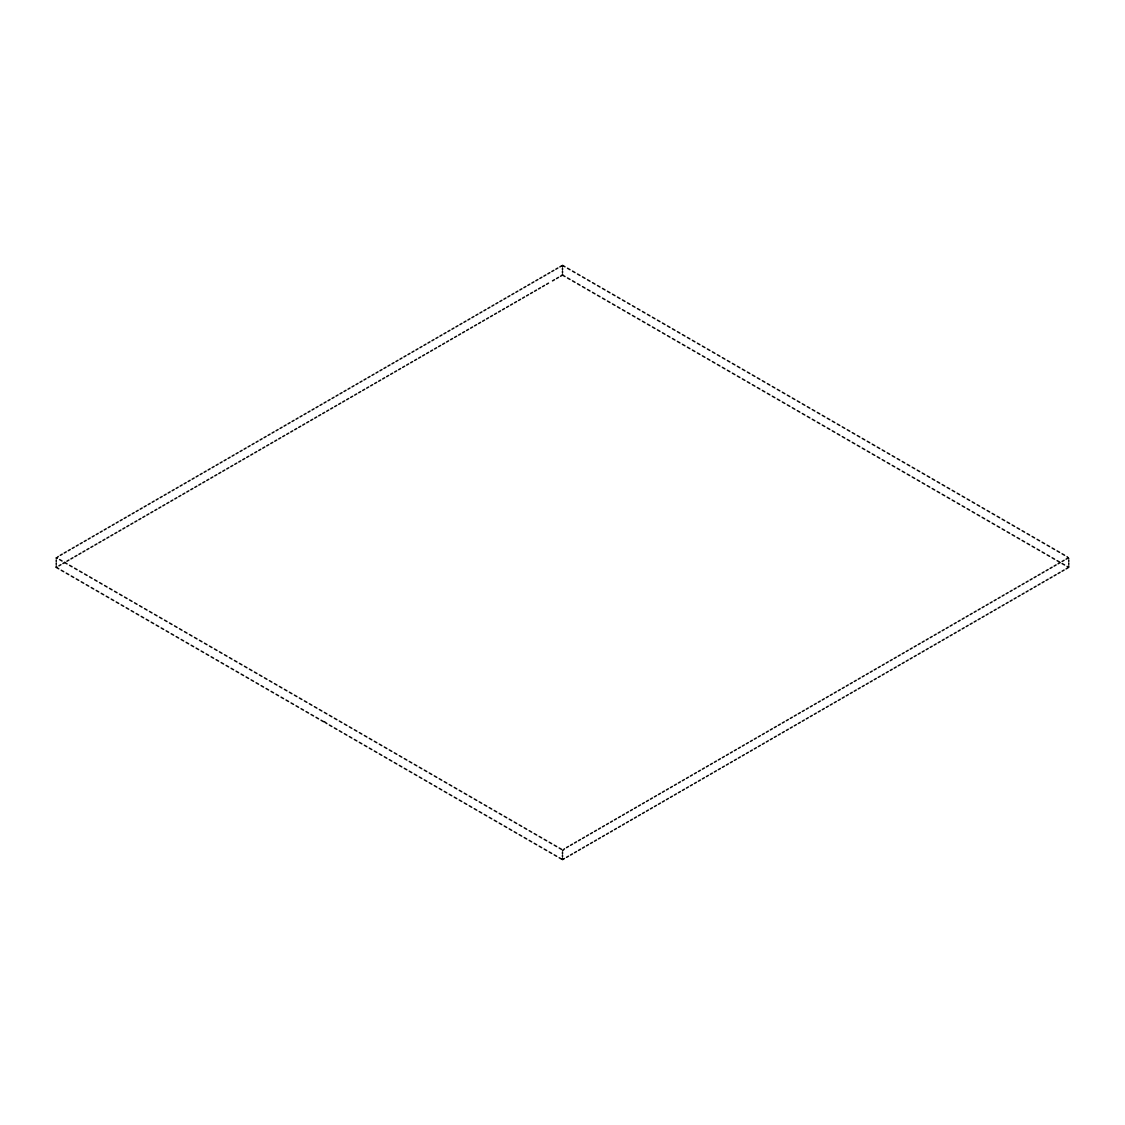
<?xml version="1.0" encoding="UTF-8"?>
<svg xmlns="http://www.w3.org/2000/svg" width="1125" height="1125" viewBox="0 0 1125 1125"><rect width="100%" height="100%" fill="white"/><g stroke="black" fill="none" stroke-linecap="round" stroke-linejoin="round"><path stroke-width="1.5" d="M56.25 558.605L58.247 556.481M60.244 555.328L62.241 554.161M64.237 553.008L66.248 551.855M68.245 550.702L70.242 549.548M72.239 548.395L74.236 547.242M76.233 546.089L78.23 544.936M80.227 543.783L82.223 542.63M84.22 541.477L86.231 540.323M88.228 539.17L90.225 538.017M92.222 536.864L94.219 535.711M96.216 534.558L98.213 533.405M100.209 532.252L102.206 531.098M104.217 529.945L106.214 528.778M108.211 527.625L110.208 526.472M112.205 525.319L114.202 524.166M116.198 523.013L118.195 521.859M120.192 520.706L122.189 519.553M124.2 518.4L126.197 517.247M128.194 516.094L130.191 514.941M132.188 513.788L134.184 512.634M136.181 511.481L138.178 510.328M140.175 509.175L142.186 508.022M144.183 506.869L146.18 505.716M148.177 504.562L150.173 503.409M152.17 502.242L154.167 501.089M156.164 499.936L158.161 498.783M160.158 497.63L162.169 496.477M164.166 495.323L166.162 494.17M168.159 493.017L170.156 491.864M172.153 490.711L174.15 489.558M176.147 488.405L178.144 487.252M180.155 486.098L182.152 484.945M184.148 483.792L186.145 482.639M188.142 481.486L190.139 480.333M192.136 479.18L194.133 478.027M196.13 476.873L198.127 475.706M200.137 474.553L202.134 473.4M204.131 472.247L206.128 471.094M208.125 469.941L210.122 468.788M212.119 467.634L214.116 466.481M216.113 465.328L218.123 464.175M220.12 463.022L222.117 461.869M224.114 460.716L226.111 459.562M228.108 458.409L230.105 457.256M232.102 456.103L234.098 454.95M236.095 453.797L238.106 452.644M240.103 451.491L242.1 450.338M244.097 449.17L246.094 448.017M248.091 446.864L250.088 445.711M252.084 444.558L254.081 443.405M256.092 442.252L258.089 441.098M260.086 439.945L262.083 438.792M264.08 437.639L266.077 436.486M268.073 435.333L270.07 434.18M272.067 433.027L274.064 431.873M276.075 430.72L278.072 429.567M280.069 428.414L282.066 427.261M284.062 426.108L286.059 424.955M288.056 423.802L290.053 422.634M292.05 421.481L294.061 420.328M296.058 419.175L298.055 418.022M300.052 416.869L302.048 415.716M304.045 414.562L306.042 413.409M308.039 412.256L310.036 411.103M312.033 409.95L314.044 408.797M316.041 407.644L318.038 406.491M320.034 405.338L322.031 404.184M324.028 403.031L326.025 401.878M328.022 400.725L330.019 399.572M332.03 398.419L334.027 397.266M336.023 396.098L338.02 394.945M340.017 393.792L342.014 392.639M344.011 391.486L346.008 390.333M348.005 389.18L350.002 388.027M352.012 386.873L354.009 385.72M356.006 384.567L358.003 383.414M360 382.261L361.997 381.108M363.994 379.955L365.991 378.802M367.988 377.648L369.998 376.495M371.995 375.342L373.992 374.189M375.989 373.036L377.986 371.883M379.983 370.73L381.98 369.562M383.977 368.409L385.973 367.256M387.97 366.103L389.981 364.95M391.978 363.797L393.975 362.644M395.972 361.491L397.969 360.338M399.966 359.184L401.962 358.031M403.959 356.878L405.956 355.725M407.967 354.572L409.964 353.419M411.961 352.266L413.958 351.113M415.955 349.959L417.952 348.806M419.948 347.653L421.945 346.5M423.942 345.347L425.939 344.18M427.95 343.027L429.947 341.873M431.944 340.72L433.941 339.567M435.938 338.414L437.934 337.261M439.931 336.108L441.928 334.955M443.925 333.802L445.936 332.648M447.933 331.495L449.93 330.342M451.927 329.189L453.923 328.036M455.92 326.883L457.917 325.73M459.914 324.577L461.911 323.423M463.908 322.27L465.919 321.117M467.916 319.964L469.913 318.811M471.909 317.644L473.906 316.491M475.903 315.338L477.9 314.184M479.897 313.031L481.894 311.878M483.905 310.725L485.902 309.572M487.898 308.419L489.895 307.266M491.892 306.113L493.889 304.959M495.886 303.806L497.883 302.653M499.88 301.5L501.877 300.347M503.887 299.194L505.884 298.041M507.881 296.887L509.878 295.734M511.875 294.581L513.872 293.428M515.869 292.275L517.866 291.108M519.862 289.955L521.873 288.802M523.87 287.648L525.867 286.495M527.864 285.342L529.861 284.189M531.858 283.036L533.855 281.883M535.852 280.73L537.848 279.577M539.845 278.423L541.856 277.27M543.853 276.117L545.85 274.964M547.847 273.811L549.844 272.658M551.841 271.505L553.837 270.352M555.834 269.198L557.831 268.045M559.842 266.892L561.839 265.739M56.25 565.903L56.25 567.366L56.911 566.986M58.908 565.833L60.919 564.68M62.916 563.527L64.912 562.373M66.909 561.22L68.906 560.067M70.903 558.914L72.9 557.761M74.897 556.608L76.894 555.455M78.905 554.302L80.902 553.148M82.898 551.981L84.895 550.828M86.892 549.675L88.889 548.522M90.886 547.369L92.883 546.216M94.88 545.062L96.877 543.909M98.887 542.756L100.884 541.603M102.881 540.45L104.878 539.297M106.875 538.144L108.872 536.991M110.869 535.837L112.866 534.684M114.863 533.531L116.873 532.378M118.87 531.225L120.867 530.072M122.864 528.919L124.861 527.766M126.858 526.613L128.855 525.445M130.852 524.292L132.848 523.139M134.845 521.986L136.856 520.833M138.853 519.68L140.85 518.527M142.847 517.373L144.844 516.22M146.841 515.067L148.838 513.914M150.834 512.761L152.831 511.608M154.842 510.455L156.839 509.302M158.836 508.148L160.833 506.995M162.83 505.842L164.827 504.689M166.823 503.536L168.82 502.383M170.817 501.23L172.814 500.077M174.825 498.909L176.822 497.756M178.819 496.603L180.816 495.45M182.812 494.297L184.809 493.144M186.806 491.991L188.803 490.838M190.8 489.684L192.811 488.531M194.808 487.378L196.805 486.225M198.802 485.072L200.798 483.919M202.795 482.766L204.792 481.613M206.789 480.459L208.786 479.306M210.783 478.153L212.794 477M214.791 475.847L216.787 474.694M218.784 473.541L220.781 472.373M222.778 471.22L224.775 470.067M226.772 468.914L228.769 467.761M230.78 466.608L232.777 465.455M234.773 464.302L236.77 463.148M238.767 461.995L240.764 460.842M242.761 459.689L244.758 458.536M246.755 457.383L248.752 456.23M250.762 455.077L252.759 453.923M254.756 452.77L256.753 451.617M258.75 450.464L260.747 449.311M262.744 448.158L264.741 447.005M266.738 445.838L268.748 444.684M270.745 443.531L272.742 442.378M274.739 441.225L276.736 440.072M278.733 438.919L280.73 437.766M282.727 436.613L284.723 435.459M286.72 434.306L288.731 433.153M290.728 432L292.725 430.847M294.722 429.694L296.719 428.541M298.716 427.388L300.712 426.234M302.709 425.081L304.706 423.928M306.717 422.775L308.714 421.622M310.711 420.469L312.708 419.302M314.705 418.148L316.702 416.995M318.698 415.842L320.695 414.689M322.692 413.536L324.689 412.383M326.7 411.23L328.697 410.077M330.694 408.923L332.691 407.77M334.688 406.617L336.684 405.464M338.681 404.311L340.678 403.158M342.675 402.005L344.686 400.852M346.683 399.698L348.68 398.545M350.677 397.392L352.673 396.239M354.67 395.086L356.667 393.933M358.664 392.766L360.661 391.613M362.658 390.459L364.669 389.306M366.666 388.153L368.663 387M370.659 385.847L372.656 384.694M374.653 383.541L376.65 382.388M378.647 381.234L380.644 380.081M382.655 378.928L384.652 377.775M386.648 376.622L388.645 375.469M390.642 374.316L392.639 373.163M394.636 372.009L396.633 370.856M398.63 369.703L400.627 368.55M402.637 367.383L404.634 366.23M406.631 365.077L408.628 363.923M410.625 362.77L412.622 361.617M414.619 360.464L416.616 359.311M418.613 358.158L420.623 357.005M422.62 355.852L424.617 354.698M426.614 353.545L428.611 352.392M430.608 351.239L432.605 350.086M434.602 348.933L436.598 347.78M438.595 346.627L440.606 345.473M442.603 344.32L444.6 343.167M446.597 342.014L448.594 340.847M450.591 339.694L452.587 338.541M454.584 337.387L456.581 336.234M458.592 335.081L460.589 333.928M462.586 332.775L464.583 331.622M466.58 330.469L468.577 329.316M470.573 328.163L472.57 327.009M474.567 325.856L476.564 324.703M478.575 323.55L480.572 322.397M482.569 321.244L484.566 320.091M486.562 318.938L488.559 317.784M490.556 316.631L492.553 315.478M494.55 314.311L496.561 313.158M498.558 312.005L500.555 310.852M502.552 309.698L504.548 308.545M506.545 307.392L508.542 306.239M510.539 305.086L512.536 303.933M514.533 302.78L516.544 301.627M518.541 300.473L520.538 299.32M522.534 298.167L524.531 297.014M526.528 295.861L528.525 294.708M530.522 293.555L532.519 292.402M534.53 291.248L536.527 290.095M538.523 288.942L540.52 287.775M542.517 286.622L544.514 285.469M546.511 284.316L548.508 283.163M552.502 280.856L554.513 279.703M556.509 278.55L558.506 277.397M560.503 276.244L562.5 275.091L565.003 276.539M564.497 848.756L562.5 850.88M566.494 847.603L568.491 846.45M570.487 845.297L572.498 844.144M574.495 842.991L576.492 841.837M578.489 840.684L580.486 839.531M582.483 838.378L584.48 837.225M586.477 836.058L588.473 834.905M590.47 833.752L592.481 832.598M594.478 831.445L596.475 830.292M598.472 829.139L600.469 827.986M602.466 826.833L604.462 825.68M606.459 824.527L608.456 823.373M610.467 822.22L612.464 821.067M614.461 819.914L616.458 818.761M618.455 817.608L620.452 816.455M622.448 815.302L624.445 814.148M626.442 812.995L628.439 811.842M630.45 810.689L632.447 809.522M634.444 808.369L636.441 807.216M638.438 806.063L640.434 804.909M642.431 803.756L644.428 802.603M646.425 801.45L648.436 800.297M650.433 799.144L652.43 797.991M654.427 796.837L656.423 795.684M658.42 794.531L660.417 793.378M662.414 792.225L664.411 791.072M666.408 789.919L668.419 788.766M670.416 787.613L672.413 786.459M674.409 785.306L676.406 784.153M678.403 782.986L680.4 781.833M682.397 780.68L684.394 779.527M686.405 778.373L688.402 777.22M690.398 776.067L692.395 774.914M694.392 773.761L696.389 772.608M698.386 771.455L700.383 770.302M702.38 769.148L704.377 767.995M706.388 766.842L708.384 765.689M710.381 764.536L712.378 763.383M714.375 762.23L716.372 761.077M718.369 759.923L720.366 758.77M722.362 757.617L724.373 756.45M726.37 755.297L728.367 754.144M730.364 752.991L732.361 751.837M734.358 750.684L736.355 749.531M738.352 748.378L740.348 747.225M742.345 746.072L744.356 744.919M746.353 743.766L748.35 742.613M750.347 741.459L752.344 740.306M754.341 739.153L756.338 738M758.334 736.847L760.331 735.694M762.342 734.541L764.339 733.387M766.336 732.234L768.333 731.067M770.33 729.914L772.327 728.761M774.323 727.608L776.32 726.455M778.317 725.302L780.314 724.148M782.325 722.995L784.322 721.842M786.319 720.689L788.316 719.536M790.312 718.383L792.309 717.23M794.306 716.077L796.303 714.923M798.3 713.77L800.311 712.617M802.308 711.464L804.305 710.311M806.302 709.158L808.298 708.005M810.295 706.852L812.292 705.698M814.289 704.531L816.286 703.378M818.283 702.225L820.294 701.072M822.291 699.919L824.287 698.766M826.284 697.612L828.281 696.459M830.278 695.306L832.275 694.153M834.272 693L836.269 691.847M838.28 690.694L840.277 689.541M842.273 688.387L844.27 687.234M846.267 686.081L848.264 684.928M850.261 683.775L852.258 682.622M854.255 681.469L856.252 680.316M858.263 679.163L860.259 677.995M862.256 676.842L864.253 675.689M866.25 674.536L868.247 673.383M870.244 672.23L872.241 671.077M874.237 669.923L876.248 668.77M878.245 667.617L880.242 666.464M882.239 665.311L884.236 664.158M886.233 663.005L888.23 661.852M890.227 660.698L892.223 659.545M894.22 658.392L896.231 657.239M898.228 656.086L900.225 654.933M902.222 653.78L904.219 652.627M906.216 651.459L908.213 650.306M910.209 649.153L912.206 648M914.217 646.847L916.214 645.694M918.211 644.541L920.208 643.387M922.205 642.234L924.202 641.081M926.198 639.928L928.195 638.775M930.192 637.622L932.189 636.469M934.2 635.316L936.197 634.163M938.194 633.009L940.191 631.856M942.188 630.703L944.184 629.55M946.181 628.397L948.178 627.244M950.175 626.091L952.186 624.923M954.183 623.77L956.18 622.617M958.177 621.464L960.173 620.311M962.17 619.158L964.167 618.005M966.164 616.852L968.161 615.698M970.158 614.545L972.169 613.392M974.166 612.239L976.162 611.086M978.159 609.933L980.156 608.78M982.153 607.627L984.15 606.473M986.147 605.32L988.144 604.167M990.155 603.014L992.152 601.861M994.148 600.708L996.145 599.555M998.142 598.387L1000.139 597.234M1002.136 596.081L1004.133 594.928M1006.13 593.775L1008.127 592.622M1010.138 591.469L1012.134 590.316M1014.131 589.163L1016.128 588.009M1018.125 586.856L1020.122 585.703M1022.119 584.55L1024.116 583.397M1026.112 582.244L1028.123 581.091M1030.12 579.938L1032.117 578.784M1034.114 577.631L1036.111 576.478M1038.108 575.325L1040.105 574.172M1042.102 573.019L1044.098 571.852M1046.095 570.698L1048.106 569.545M1050.103 568.392L1052.1 567.239M1054.097 566.086L1056.094 564.933M1058.091 563.78L1060.088 562.627M1062.084 561.473L1064.081 560.32M1066.092 559.167L1068.089 558.014M564.497 858.502L562.5 859.655L562.5 858.192M566.494 857.348L568.491 856.195M570.487 855.042L572.498 853.889M574.495 852.736L576.492 851.583M578.489 850.416L580.486 849.262M582.483 848.109L584.48 846.956M586.477 845.803L588.473 844.65M590.47 843.497L592.481 842.344M594.478 841.191L596.475 840.038M598.472 838.884L600.469 837.731M602.466 836.578L604.462 835.425M606.459 834.272L608.456 833.119M610.467 831.966L612.464 830.812M614.461 829.659L616.458 828.506M618.455 827.353L620.452 826.2M622.448 825.047L624.445 823.88M626.442 822.727L628.439 821.573M630.45 820.42L632.447 819.267M634.444 818.114L636.441 816.961M638.438 815.808L640.434 814.655M642.431 813.502L644.428 812.348M646.425 811.195L648.436 810.042M650.433 808.889L652.43 807.736M654.427 806.583L656.423 805.43M658.42 804.277L660.417 803.123M662.414 801.97L664.411 800.817M666.408 799.664L668.419 798.511M670.416 797.344L672.413 796.191M674.409 795.038L676.406 793.884M678.403 792.731L680.4 791.578M682.397 790.425L684.394 789.272M686.405 788.119L688.402 786.966M690.398 785.812L692.395 784.659M694.392 783.506L696.389 782.353M698.386 781.2L700.383 780.047M702.38 778.894L704.377 777.741M706.388 776.587L708.384 775.434M710.381 774.281L712.378 773.128M714.375 771.961L716.372 770.808M718.369 769.655L720.366 768.502M722.362 767.348L724.373 766.195M726.37 765.042L728.367 763.889M730.364 762.736L732.361 761.583M734.358 760.43L736.355 759.277M738.352 758.123L740.348 756.97M742.345 755.817L744.356 754.664M746.353 753.511L748.35 752.358M750.347 751.205L752.344 750.052M754.341 748.898L756.338 747.745M758.334 746.592L760.331 745.425M762.342 744.272L764.339 743.119M766.336 741.966L768.333 740.812M770.33 739.659L772.327 738.506M774.323 737.353L776.32 736.2M778.317 735.047L780.314 733.894M782.325 732.741L784.322 731.587M786.319 730.434L788.316 729.281M790.312 728.128L792.309 726.975M794.306 725.822L796.303 724.669M798.3 723.516L800.311 722.362M802.308 721.209L804.305 720.056M806.302 718.889L808.298 717.736M810.295 716.583L812.292 715.43M814.289 714.277L816.286 713.123M818.283 711.97L820.294 710.817M822.291 709.664L824.287 708.511M826.284 707.358L828.281 706.205M830.278 705.052L832.275 703.898M834.272 702.745L836.269 701.592M838.28 700.439L840.277 699.286M842.273 698.133L844.27 696.98M846.267 695.827L848.264 694.673M850.261 693.52L852.258 692.353M854.255 691.2L856.252 690.047M858.263 688.894L860.259 687.741M862.256 686.587L864.253 685.434M866.25 684.281L868.247 683.128M870.244 681.975L872.241 680.822M874.237 679.669L876.248 678.516M878.245 677.362L880.242 676.209M882.239 675.056L884.236 673.903M886.233 672.75L888.23 671.597M890.227 670.444L892.223 669.291M894.22 668.138L896.231 666.984M898.228 665.817L900.225 664.664M902.222 663.511L904.219 662.358M906.216 661.205L908.213 660.052M910.209 658.898L912.206 657.745M914.217 656.592L916.214 655.439M918.211 654.286L920.208 653.133M922.205 651.98L924.202 650.827M926.198 649.673L928.195 648.52M930.192 647.367L932.189 646.214M934.2 645.061L936.197 643.908M938.194 642.755L940.191 641.602M942.188 640.448L944.184 639.281M946.181 638.128L948.178 636.975M950.175 635.822L952.186 634.669M954.183 633.516L956.18 632.362M958.177 631.209L960.173 630.056M962.17 628.903L964.167 627.75M966.164 626.597L968.161 625.444M970.158 624.291L972.169 623.138M974.166 621.984L976.162 620.831M978.159 619.678L980.156 618.525M982.153 617.372L984.15 616.219M986.147 615.066L988.144 613.913M990.155 612.745L992.152 611.592M994.148 610.439L996.145 609.286M998.142 608.133L1000.139 606.98M1002.136 605.827L1004.133 604.673M1006.13 603.52L1008.127 602.367M1010.138 601.214L1012.134 600.061M1014.131 598.908L1016.128 597.755M1018.125 596.602L1020.122 595.448M1022.119 594.295L1024.116 593.142M1026.112 591.989L1028.123 590.836M1030.12 589.683L1032.117 588.53M1034.114 587.377L1036.111 586.209M1038.108 585.056L1040.105 583.903M1042.102 582.75L1044.098 581.597M1046.095 580.444L1048.106 579.291M1050.103 578.138L1052.1 576.984M1054.097 575.831L1056.094 574.678M1058.091 573.525L1060.088 572.372M1062.084 571.219L1064.081 570.066M1066.092 568.913L1068.089 567.759M565.003 266.794L562.5 265.345L562.5 266.808M567.492 268.228L569.995 269.677M572.498 271.111L574.987 272.559M577.491 274.008L579.98 275.442M582.483 276.891L584.986 278.325M587.475 279.773L589.978 281.208M592.481 282.656L594.97 284.091M597.473 285.539L599.962 286.973M602.466 288.422L604.969 289.87M607.458 291.305L609.961 292.753M612.464 294.188L614.953 295.636M617.456 297.07L619.959 298.519M622.448 299.953L624.952 301.402M627.441 302.85L629.944 304.284M632.447 305.733L634.936 307.167M637.439 308.616L639.942 310.05M642.431 311.498L644.934 312.933M647.423 314.381L649.927 315.83M652.43 317.264L654.919 318.712M657.422 320.147L659.925 321.595M662.414 323.03L664.917 324.478M667.42 325.912L669.909 327.361M672.413 328.809L674.902 330.244M677.405 331.692L679.908 333.127M682.397 334.575L684.9 336.009M687.403 337.458L689.892 338.892M692.395 340.341L694.884 341.789M697.388 343.223L699.891 344.672M702.38 346.106L704.883 347.555M707.386 348.989L709.875 350.438M712.378 351.872L714.881 353.32M717.37 354.769L719.873 356.203M722.362 357.652L724.866 359.086M727.369 360.534L729.858 361.969M732.361 363.417L734.864 364.852M737.353 366.3L739.856 367.748M742.345 369.183L744.848 370.631M747.352 372.066L749.841 373.514M752.344 374.948L754.847 376.397M757.336 377.831L759.839 379.28M762.342 380.728L764.831 382.162M767.334 383.611L769.823 385.045M772.327 386.494L774.83 387.928M777.319 389.377L779.822 390.811M782.325 392.259L784.814 393.708M787.317 395.142L789.806 396.591M792.309 398.025L794.813 399.473M797.302 400.908L799.805 402.356M802.308 403.791L804.797 405.239M807.3 406.688L809.803 408.122M812.292 409.57L814.795 411.005M817.284 412.453L819.788 413.887M822.291 415.336L824.78 416.77M827.283 418.219L829.786 419.667M832.275 421.102L834.778 422.55M837.267 423.984L839.77 425.433M842.273 426.867L844.763 428.316M847.266 429.75L849.769 431.198M852.258 432.647L854.761 434.081M857.264 435.53L859.753 436.964M862.256 438.412L864.745 439.847M867.248 441.295L869.752 442.73M872.241 444.178L874.744 445.627M877.247 447.061L879.736 448.509M882.239 449.944L884.728 451.392M887.231 452.827L889.734 454.275M892.223 455.709L894.727 457.158M897.23 458.606L899.719 460.041M902.222 461.489L904.725 462.923M907.214 464.372L909.717 465.806M912.206 467.255L914.709 468.689M917.212 470.137L919.702 471.572M922.205 473.02L924.708 474.469M927.197 475.903L929.7 477.352M932.189 478.786L934.692 480.234M937.195 481.669L939.684 483.117M942.188 484.552L944.691 486M947.18 487.448L949.683 488.883M952.186 490.331L954.675 491.766M957.178 493.214L959.667 494.648M962.17 496.097L964.673 497.531M967.163 498.98L969.666 500.428M972.169 501.863L974.658 503.311M977.161 504.745L979.65 506.194M982.153 507.628L984.656 509.077M987.145 510.511L989.648 511.959M992.152 513.408L994.641 514.842M997.144 516.291L999.647 517.725M1002.136 519.173L1004.639 520.608M1007.128 522.056L1009.631 523.491M1012.134 524.939L1014.623 526.388M1017.127 527.822L1019.63 529.27M1022.119 530.705L1024.622 532.153M1027.111 533.587L1029.614 535.036M1032.117 536.47L1034.606 537.919M1037.109 539.367L1039.612 540.802M1042.102 542.25L1044.605 543.684M1047.108 545.133L1049.597 546.567M1052.1 548.016L1054.589 549.45M1057.092 550.898L1059.595 552.347M1062.084 553.781L1064.587 555.23M1067.091 556.664L1068.75 558.605M567.492 277.973L569.995 279.422M572.498 280.856L574.987 282.305M577.491 283.739L579.98 285.188M582.483 286.622L584.986 288.07M587.475 289.519L589.978 290.953M592.481 292.402L594.97 293.836M597.473 295.284L599.962 296.719M602.466 298.167L604.969 299.602M607.458 301.05L609.961 302.498M612.464 303.933L614.953 305.381M617.456 306.816L619.959 308.264M622.448 309.698L624.952 311.147M627.441 312.581L629.944 314.03M632.447 315.478L634.936 316.913M637.439 318.361L639.942 319.795M642.431 321.244L644.934 322.678M647.423 324.127L649.927 325.561M652.43 327.009L654.919 328.458M657.422 329.892L659.925 331.341M662.414 332.775L664.917 334.223M667.42 335.658L669.909 337.106M672.413 338.541L674.902 339.989M677.405 341.438L679.908 342.872M682.397 344.32L684.9 345.755M687.403 347.203L689.892 348.637M692.395 350.086L694.884 351.52M697.388 352.969L699.891 354.417M702.38 355.852L704.883 357.3M707.386 358.734L709.875 360.183M712.378 361.617L714.881 363.066M717.37 364.5L719.873 365.948M722.362 367.383L724.866 368.831M727.369 370.28L729.858 371.714M732.361 373.163L734.864 374.597M737.353 376.045L739.856 377.48M742.345 378.928L744.848 380.363M747.352 381.811L749.841 383.259M752.344 384.694L754.847 386.142M757.336 387.577L759.839 389.025M762.342 390.459L764.831 391.908M767.334 393.342L769.823 394.791M772.327 396.239L774.83 397.673M777.319 399.122L779.822 400.556M782.325 402.005L784.814 403.439M787.317 404.888L789.806 406.322M792.309 407.77L794.813 409.219M797.302 410.653L799.805 412.102M802.308 413.536L804.797 414.984M807.3 416.419L809.803 417.867M812.292 419.302L814.795 420.75M817.284 422.198L819.788 423.633M822.291 425.081L824.78 426.516M827.283 427.964L829.786 429.398M832.275 430.847L834.778 432.281M837.267 433.73L839.77 435.178M842.273 436.613L844.763 438.061M847.266 439.495L849.769 440.944M852.258 442.378L854.761 443.827M857.264 445.261L859.753 446.709M862.256 448.158L864.745 449.592M867.248 451.041L869.752 452.475M872.241 453.923L874.744 455.358M877.247 456.806L879.736 458.241M882.239 459.689L884.728 461.138M887.231 462.572L889.734 464.02M892.223 465.455L894.727 466.903M897.23 468.338L899.719 469.786M902.222 471.22L904.725 472.669M907.214 474.117L909.717 475.552M912.206 477L914.709 478.434M917.212 479.883L919.702 481.317M922.205 482.766L924.708 484.2M927.197 485.648L929.7 487.097M932.189 488.531L934.692 489.98M937.195 491.414L939.684 492.863M942.188 494.297L944.691 495.745M947.18 497.18L949.683 498.628M952.186 500.077L954.675 501.511M957.178 502.959L959.667 504.394M962.17 505.842L964.673 507.277M967.163 508.725L969.666 510.159M972.169 511.608L974.658 513.056M977.161 514.491L979.65 515.939M982.153 517.373L984.656 518.822M987.145 520.256L989.648 521.705M992.152 523.139L994.641 524.587M997.144 526.036L999.647 527.47M1002.136 528.919L1004.639 530.353M1007.128 531.802L1009.631 533.236M1012.134 534.684L1014.623 536.119M1017.127 537.567L1019.63 539.016M1022.119 540.45L1024.622 541.898M1027.111 543.333L1029.614 544.781M1032.117 546.216L1034.606 547.664M1037.109 549.098L1039.612 550.547M1042.102 551.981L1044.605 553.43M1047.108 554.878L1049.597 556.312M1052.1 557.761L1054.589 559.195M1057.092 560.644L1059.595 562.078M1062.084 563.527L1064.587 564.961M1067.091 566.409L1068.75 567.366L1068.75 565.903M56.25 557.634L57.08 558.112M59.583 559.547L62.072 560.995M64.575 562.43L67.078 563.878M69.567 565.327L72.07 566.761M74.573 568.209L77.062 569.644M79.566 571.092L82.069 572.527M84.558 573.975L87.061 575.409M89.55 576.858L92.053 578.306M94.556 579.741L97.045 581.189M99.548 582.623L102.052 584.072M104.541 585.506L107.044 586.955M109.533 588.389L112.036 589.837M114.539 591.286L117.028 592.72M119.531 594.169L122.034 595.603M124.523 597.052L127.027 598.486M129.53 599.934L132.019 601.369M134.522 602.817L137.011 604.266M139.514 605.7L142.017 607.148M144.506 608.583L147.009 610.031M149.512 611.466L152.002 612.914M154.505 614.348L156.994 615.797M159.497 617.245L162 618.68M164.489 620.128L166.992 621.562M169.495 623.011L171.984 624.445M174.488 625.894L176.991 627.328M179.48 628.777L181.983 630.225M184.472 631.659L186.975 633.108M189.478 634.542L191.967 635.991M194.47 637.425L196.973 638.873M199.463 640.308L201.966 641.756M204.455 643.191L206.958 644.639M209.461 646.087L211.95 647.522M214.453 648.97L216.956 650.405M219.445 651.853L221.948 653.288M224.452 654.736L226.941 656.17M229.444 657.619L231.933 659.067M234.436 660.502L236.939 661.95M239.428 663.384L241.931 664.833M244.434 666.267L246.923 667.716M249.427 669.15L251.916 670.598M254.419 672.047L256.922 673.481M259.411 674.93L261.914 676.364M264.417 677.812L266.906 679.247M269.409 680.695L271.913 682.13M274.402 683.578L276.905 685.027M279.394 686.461L281.897 687.909M284.4 689.344L286.889 690.792M289.392 692.227L291.895 693.675M294.384 695.109L296.887 696.558M299.377 698.006L301.88 699.441M304.383 700.889L306.872 702.323M309.375 703.772L311.878 705.206M314.367 706.655L316.87 708.089M319.373 709.538L321.863 710.986M324.366 712.42L326.855 713.869M329.358 715.303L331.861 716.752M334.35 718.186L336.853 719.634M339.356 721.069L341.845 722.517M344.348 723.966L346.837 725.4M349.341 726.848L351.844 728.283M354.333 729.731L356.836 731.166M359.339 732.614L361.828 734.048M364.331 735.497L366.834 736.945M369.323 738.38L371.827 739.828M374.316 741.263L376.819 742.711M379.322 744.145L381.811 745.594M384.314 747.028L386.817 748.477M389.306 749.925L391.809 751.359M394.298 752.808L396.802 754.242M399.305 755.691L401.794 757.125M404.297 758.573L406.8 760.008M409.289 761.456L411.792 762.905M414.295 764.339L416.784 765.787M419.288 767.222L421.777 768.67M424.28 770.105L426.783 771.553M429.272 772.987L431.775 774.436M434.278 775.884L436.767 777.319M439.27 778.767L441.759 780.202M444.263 781.65L446.766 783.084M449.255 784.533L451.758 785.967M454.261 787.416L456.75 788.864M459.253 790.298L461.756 791.747M464.245 793.181L466.748 794.63M469.238 796.064L471.741 797.513M474.244 798.947L476.733 800.395M479.236 801.844L481.739 803.278M484.228 804.727L486.731 806.161M489.22 807.609L491.723 809.044M494.227 810.492L496.716 811.927M499.219 813.375L501.722 814.823M504.211 816.258L506.714 817.706M509.217 819.141L511.706 820.589M514.209 822.023L516.698 823.472M519.202 824.906L521.705 826.355M524.194 827.789L526.697 829.237M529.2 830.686L531.689 832.12M534.192 833.569L536.681 835.003M539.184 836.452L541.688 837.886M544.177 839.334L546.68 840.769M549.183 842.217L551.672 843.666M554.175 845.1L556.678 846.548M559.167 847.983L561.67 849.431M56.25 567.366L58.753 568.814M61.242 570.262L63.745 571.697M66.248 573.145L68.737 574.58M71.241 576.028L73.73 577.462M76.233 578.911L78.736 580.345M81.225 581.794L83.728 583.242M86.231 584.677L88.72 586.125M91.223 587.559L93.713 589.008M96.216 590.442L98.719 591.891M101.208 593.325L103.711 594.773M106.214 596.222L108.703 597.656M111.206 599.105L113.709 600.539M116.198 601.987L118.702 603.422M121.191 604.87L123.694 606.305M126.197 607.753L128.686 609.188M131.189 610.636L133.692 612.084M136.181 613.519L138.684 614.967M141.173 616.402L143.677 617.85M146.18 619.284L148.669 620.733M151.172 622.167L153.675 623.616M156.164 625.064L158.667 626.498M161.17 627.947L163.659 629.381M166.162 630.83L168.652 632.264M171.155 633.712L173.658 635.147M176.147 636.595L178.65 638.044M181.153 639.478L183.642 640.927M186.145 642.361L188.634 643.809M191.137 645.244L193.641 646.692M196.13 648.127L198.633 649.575M201.136 651.023L203.625 652.458M206.128 653.906L208.631 655.341M211.12 656.789L213.623 658.223M216.113 659.672L218.616 661.106M221.119 662.555L223.608 664.003M226.111 665.438L228.614 666.886M231.103 668.32L233.606 669.769M236.095 671.203L238.598 672.652M241.102 674.086L243.591 675.534M246.094 676.983L248.597 678.417M251.086 679.866L253.589 681.3M256.092 682.748L258.581 684.183M261.084 685.631L263.573 687.066M266.077 688.514L268.58 689.962M271.069 691.397L273.572 692.845M276.075 694.28L278.564 695.728M281.067 697.163L283.556 698.611M286.059 700.045L288.562 701.494M291.052 702.942L293.555 704.377M296.058 705.825L298.547 707.259M301.05 708.708L303.553 710.142M306.042 711.591L308.545 713.025M311.034 714.473L313.538 715.922M316.041 717.356L318.53 718.805M321.033 720.239L323.536 721.688M326.855 723.6L324.366 721.673M329.358 725.048L331.861 726.497M334.35 727.931L336.853 729.38M339.356 730.814L341.845 732.263M344.348 733.697L346.837 735.145M349.341 736.58L351.844 738.028M354.333 739.477L356.836 740.911M359.339 742.359L361.828 743.794M364.331 745.242L366.834 746.677M369.323 748.125L371.827 749.559M374.316 751.008L376.819 752.456M379.322 753.891L381.811 755.339M384.314 756.773L386.817 758.222M389.306 759.656L391.809 761.105M394.298 762.539L396.802 763.987M399.305 765.436L401.794 766.87M404.297 768.319L406.8 769.753M409.289 771.202L411.792 772.636M414.295 774.084L416.784 775.519M419.288 776.967L421.777 778.416M424.28 779.85L426.783 781.298M429.272 782.733L431.775 784.181M434.278 785.616L436.767 787.064M439.27 788.498L441.759 789.947M444.263 791.395L446.766 792.83M449.255 794.278L451.758 795.713M454.261 797.161L456.75 798.595M459.253 800.044L461.756 801.478M464.245 802.927L466.748 804.375M469.238 805.809L471.741 807.258M474.244 808.692L476.733 810.141M479.236 811.575L481.739 813.023M484.228 814.458L486.731 815.906M489.22 817.355L491.723 818.789M494.227 820.237L496.716 821.672M499.219 823.12L501.722 824.555M504.211 826.003L506.714 827.438M509.217 828.886L511.706 830.334M514.209 831.769L516.698 833.217M519.202 834.652L521.705 836.1M524.194 837.534L526.697 838.983M529.2 840.417L531.689 841.866M534.192 843.314L536.681 844.748M539.184 846.197L541.688 847.631M544.177 849.08L546.68 850.514M549.183 851.963L551.672 853.397M554.175 854.845L556.678 856.294M559.167 857.728L561.67 859.177M1068.75 560.067L1068.75 561.53M1068.75 562.992L1068.75 564.455M562.5 268.27L562.5 269.733M562.5 271.195L562.5 272.658M562.5 274.12L562.5 275.091M562.5 852.342L562.5 853.805M562.5 855.267L562.5 856.73M56.25 560.067L56.25 561.53M56.25 562.992L56.25 564.455"/></g></svg>
